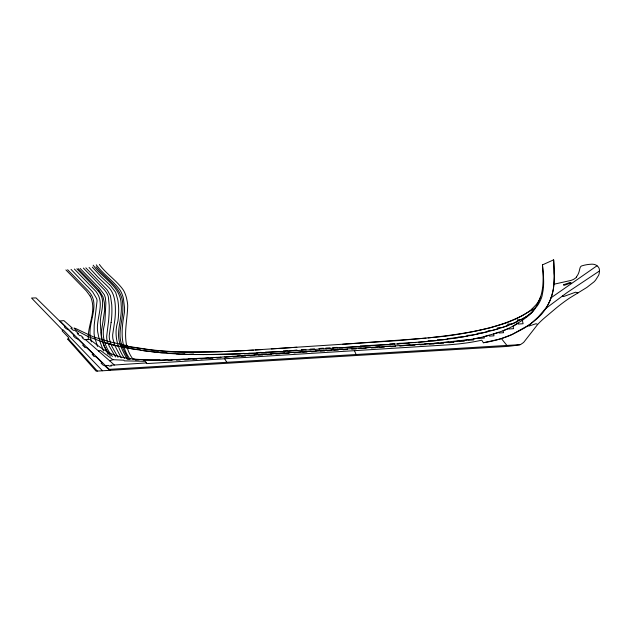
<?xml version="1.0" encoding="UTF-8"?>
<svg xmlns="http://www.w3.org/2000/svg" width="631" height="631" viewBox="0 0 631 631"><rect width="100%" height="100%" fill="white"/><g stroke="black" fill="none" stroke-linecap="round" stroke-linejoin="round"><path stroke-width="0.95" d="M110.275 370.302L59.921 320.974L63.897 320.635L72.376 328.112L70.798 328.238L73.354 330.368L74.75 330.25L78.457 333.499L77.242 333.594L79.751 335.684L80.878 335.597L83.095 337.53L82.069 337.609L84.593 339.715L85.532 339.644L109.676 360.822L112.91 359.686L123.85 360.198L124.283 360.861L145.382 361.334L146.865 363.598L443.617 345.125A232.366 175.718 7.4 0 0 462.862 343.414A160.353 113.998 6.4 0 0 481.776 340.196L483.393 342.743A91.645 61.317 4.7 0 0 501.408 338.563L512.175 334.438L528.1 325.525A104.17 70.491 4.9 0 0 541.8 313.97C551.336 302.683 555.359 287.633 553.994 273.018A245.025 167.373 14.1 0 0 553.632 259.846L542.431 264.886A321.873 211.977 18.7 0 1 543.646 281.442A138.915 94.011 7.9 0 1 543.102 290.315L542.029 296.042A53.99 35.786 2.9 0 1 541.161 298.652L540.452 300.309A88.608 59.59 4.8 0 1 538.164 304.584L537.115 306.067A17.305 11.224 1.4 0 1 535.735 307.502A24.98 16.209 1.9 0 1 534.015 310.121L531.223 312.889A75.255 50.48 3.8 0 1 528.597 314.987L527.674 315.666A60.907 40.447 3.3 0 1 524.897 317.519L512.396 323.821L507.616 324.153L507.955 325.557L502.284 327.489L497.693 327.781L497.954 328.822L492.109 330.478L488.039 330.747L488.236 331.488L482.447 332.892L477.927 333.192L478.117 333.878L472.201 335.124L467.192 335.384L467.39 336.063L462.933 336.859L457.948 337.057L458.122 337.64L447.537 338.602L447.702 339.115L442.292 339.801L437.33 339.793L437.52 340.361M101.283 332.592L104.62 310.413L104.415 302.872L103.034 296.925L98.949 290.063L78.189 268.656M111.095 322.433L109.266 335.337A11.989 6.704 86.2 0 0 109.534 339.517L111.805 346.214L118.021 357.351M570.976 282.972L564.422 285.267L563.554 285.046M563.522 284.77L570.093 282.459L570.976 282.743M549.222 302.344L549.404 301.949M576.418 276.97L577.657 275.077A33.459 22.432 -0.9 0 0 578.816 272.521A28.229 18.875 -1.1 0 0 579.203 271.243L579.999 267.994A8.771 5.782 -3 0 1 580.662 266.716A2.619 1.735 -2.8 0 1 581.758 265.896L583.486 265.399A26.281 17.053 -2.7 0 1 586.018 264.839A30.958 20.018 -2.7 0 1 588.581 264.436L591.791 264.168A6.775 4.464 -3.2 0 1 596.989 265.73L598.188 266.889A9.031 5.939 -3.1 0 1 599.166 268.609L599.332 269.334A19.08 12.581 -2.5 0 1 599.45 270.589L599.371 272.292A25.989 17.179 -2.2 0 1 598.961 274.359L598.835 274.745A14.718 9.678 -2.7 0 1 598.567 275.408L595.759 279.864A30.698 20.342 -1.9 0 1 594.039 281.836L586.775 287.491L569.659 298.013A207.875 114.14 -4 0 0 556.171 308.078L544.103 318.253A138.213 79.159 -2.4 0 0 537.793 324.302L523.762 342.27A9.773 6.042 2.6 0 1 523.351 342.641L521.064 344.218A6.894 4.251 2.6 0 1 520.252 344.621L520.133 344.66A7.217 4.449 2.6 0 1 519.179 344.96L508.341 346.356L96.125 371.154L67.493 338.942L68.645 339.115L97.324 371.075M532.58 311.501L536.531 305.917A85.177 57.035 4.8 0 0 538.606 301.776C544.103 290.347 543.417 277.206 542.455 264.894M532.138 308.811L536.003 304.805A50.133 33.222 2.8 0 0 540.586 296.767M531.27 323.348L538.29 316.912L546.036 307.944A73.062 48.587 3.5 0 0 549.207 302.344M545.563 308.606L566.946 292.666L599.45 270.983M551.092 297.761L597.029 265.754M523.777 328.372L520.401 330.25M522.405 315.555C493.339 330.305 460.078 334.154 428.126 337.964M519.944 330.494L512.325 334.391M98.515 350.954L100.566 350.497L112.91 359.686M483.393 342.743L498.632 339.344A77.692 51.411 4.4 0 0 512.356 334.414M553.947 284.226L570.952 280.424A12.281 8.124 -1.8 0 0 576.592 277.025M427.708 341.505L428.346 341.434L428.141 340.835L433.079 340.882C455.337 338.508 477.58 334.982 499.05 328.53A162.806 117.169 6.2 0 0 514.304 322.993L517.633 321.471L517.27 319.885L522.16 319.546M436.407 340.559L397.349 343.958M427.116 341.537L418.203 342.349M425.972 338.177L342.625 344.242M85.532 339.644L89.807 339.312A143.986 87.875 19.5 0 0 97.939 345.622A68.353 39.146 20.4 0 0 104.912 350.347A30.359 16.824 20.6 0 0 115.205 355.356A50.188 28.261 20.9 0 0 126.579 358.171L127.399 359.291L130.073 359.118L129.734 358.653A77.037 44.178 21.6 0 0 134.884 359.189L135.531 360.08L139.254 359.836L138.994 359.489L143.127 359.694L143.521 360.238L159.974 359.985L160.353 360.53L167.799 359.875L168.193 360.451L172.011 360.214L171.727 359.788L216.607 357.391L216.922 357.903L220.913 357.651L220.598 357.138M415.845 342.601L409.125 342.499L409.338 343.067L398.895 343.327L399.068 343.8L338.815 347.886M255.271 350L261.747 349.574M271.298 348.943L296.838 347.239M240.758 350.883L398.8 340.559L444.137 336.339A410.347 359.347 18.5 0 0 474.93 331.251L489.916 327.907L504.461 323.545A125.829 88.214 5.3 0 0 521.474 316.052L533.234 309.229A17.313 11.232 1.4 0 0 535.735 307.502M253.402 350.126L213.325 352.051A1220.054 775.602 62.2 0 1 179.985 352.098A298.258 200.185 28.9 0 1 150.281 349.976L128.606 346.782A93.459 55.157 22.3 0 1 120.261 345.189L121.397 346.813M212.884 357.643L311.17 351.23L311.43 351.767L315.776 351.491L315.516 350.954L320.067 350.655L320.327 351.199L324.705 350.923L324.444 350.379L326.787 350.229L327.039 350.765L331.283 350.497L331.03 349.96L333.665 349.787L333.917 350.331L338.342 350.047L338.098 349.503L342.736 349.203L342.98 349.748L347.444 349.471L347.2 348.919M105.472 365.601L108.564 365.396L109.337 366.106L111.45 365.941L110.953 365.246L146.424 362.928M307.778 351.459L361.208 348.028L361.445 348.58L365.98 348.296L365.743 347.744L371.075 347.397L371.312 347.957L375.887 347.665L375.658 347.113L379.507 346.861L379.728 347.421L384.334 347.129L384.113 346.569L390.557 346.159L390.77 346.719L395.424 346.427L395.203 345.867M358.518 348.241L434.065 343.39L470.608 339.47A110.409 75.507 5.7 0 0 480.68 337.546L496.455 333.089A135.562 94.768 6 0 0 498.94 332.253L503.183 330.683A81.162 54.298 4.6 0 0 513.106 326.022L521.577 320.785A133.283 92.678 6.4 0 0 523.446 319.515L526.838 316.991A60.915 40.329 3.5 0 0 532.596 311.509M520.189 344.644L109.305 369.356M240.348 350.899L224.336 351.554M222.569 351.609L179.504 351.869A375.059 259.38 32.6 0 1 149.626 349.637L120.253 345.189L121.381 346.782L135.902 349.55L139.577 349.132L140.35 350.221L144.491 350.812L154.855 352.059L158.342 351.822L158.783 352.477L161.859 352.8L166.876 352.619L167.302 353.25L175.868 353.328L176.23 353.881L180.9 354.149L184.694 353.723L185.088 354.338L188.204 354.448L193.496 353.983L193.875 354.559L213.641 354.567L240.222 353.991L240.017 353.644L244.11 353.376L244.386 353.857L247.723 353.746L248.961 353.668L248.685 353.194L257.306 353.131L257.03 352.642L261.187 352.374L261.455 352.863L265.809 352.587L265.548 352.106L283.784 351.428L283.485 350.86L287.736 350.584L288.036 351.151L296.901 350.008L297.177 350.56M205.706 354.598L253.299 353.368L360.538 346.474L360.309 345.946L370.429 345.835L370.247 345.417L389.887 344.455L389.682 343.942L394.343 343.643L394.533 344.124M204.326 354.606L184.749 354.306A396.047 276.812 33.3 0 1 154.634 352.043L143.679 350.686M104.43 365.499L109.762 370.334M140.926 350.3L125.869 347.736M125.372 347.642L119.645 346.435A146.81 89.791 23.6 0 1 105.716 342.925M578.035 292.887L575.59 292.192L563.586 296.546L562.324 295.986M537.667 324.437L536.042 323.719L528.975 326.069L528.1 325.525M84.491 346.892L83.986 346.474A11.39 6.144 21.3 0 1 83.395 345.914L82.629 345.118L83.876 344.889L77.787 338.902M109.676 360.822L114.329 365.026M109.478 284.589L101.126 276.717L92.3 267.11M67.967 329.248L74.482 335.66L73.346 335.866L74.45 337.017A8.944 4.843 21.8 0 0 74.813 337.364A3.833 2.067 21.9 0 0 77.787 338.957M128.614 346.782L127.746 346.048A3.305 1.822 20.2 0 0 126.965 345.607L121.199 344.305A157.466 97.119 24.1 0 1 107.664 341.237L94.185 337.12A35.36 19.861 21.8 0 1 90.249 335.424L75.823 328.585A11.792 6.357 22 0 0 74.008 328.088L76.438 330.273A121.862 73.504 22.2 0 0 88.443 336.702L102.727 342.034A118.226 70.806 22.9 0 0 117.674 346.001M62.698 330.258L31.55 298.045L36.062 297.903L65.379 326.708L64.37 326.913L65.056 327.67A7.028 3.818 22.4 0 0 65.49 328.081A2.824 1.53 22.4 0 0 67.998 329.374M102.474 370.768L63.084 329.824L62.146 330.881L67.998 336.946A4.583 2.445 22.2 0 1 68.645 339.115M65.916 269.926L86.329 290.899L90.13 296.065M99.398 264.492C106.3 274.051 116.688 280.456 123.368 290.094A22.022 12.273 84.6 0 1 126.508 297.958L127.273 301.713A25.461 14.245 84.6 0 1 127.707 305.522C127.415 323.664 120.663 342.751 132.896 359.047M76.887 268.798L98.191 290.907M96.291 264.846C103.2 274.422 113.619 280.827 120.3 290.497A20.855 11.681 84.5 0 1 123.376 298.36L124.544 307.802A30.785 17.431 84.6 0 1 124.441 312.408C121.538 328.104 119.598 345.236 129.947 358.952M96.062 266.732C105.464 279.107 123.061 287.562 122.737 305.309C123.573 315.011 120.276 324.389 120.016 334.02C119.677 343.059 124.212 351.175 128.322 358.897M80.129 268.451L99.54 288.406L104.399 294.874L105.369 297.816L105.85 302.935L104.998 320.154A121.326 78.197 82.9 0 1 104.541 324.35C101.055 335.976 105.03 347.342 112.389 356.436M74.395 269.043L95.928 291.435A31.093 18.37 84.9 0 1 97.221 293.383C105.243 305.538 94.5 320.808 98.191 334.225A21.438 12.115 85.9 0 0 98.586 336.465L100.447 342.956A60.781 33.049 85.1 0 0 101.149 344.873L103.563 350.994M93.175 265.201C102.388 278.342 121.128 286.466 121.144 304.678C122.24 314.419 118.833 323.869 118.565 333.531C118.044 342.688 122.698 350.899 126.87 358.684M89.074 267.473L97.963 277.135L106.331 285.07A54.463 31.779 85.9 0 1 107.578 286.34C114.227 292.098 115.386 301.279 115.386 309.6A46.915 27.512 84.4 0 1 114.582 321.834L112.673 334.69A13.63 7.564 86.2 0 0 112.917 338.981L115.031 345.993L121.231 357.848M71.011 269.366L85.942 284.999A131.65 69.97 78.7 0 0 88.017 286.963L92.662 291.901L96.519 298.4A4.859 2.816 84.2 0 1 97.064 300.813L94.2 325.162L94.082 333.586A15.325 8.787 85.9 0 0 94.768 337.522L97.497 346.466M85.824 267.812L106.805 289.526A44.943 26.21 85.5 0 1 107.507 290.441L110.464 295.813L111.742 304.663A59.219 35.415 84.3 0 1 111.135 322.457M83.387 268.08L104.399 289.842A44.509 26.06 85.5 0 1 105.992 291.932L107.144 293.746A9.544 5.434 84.2 0 1 108.343 296.846L109.21 305.325A73.78 45.006 83.9 0 1 109.21 310.547A85.729 52.957 83.8 0 1 109.084 314.238L108.65 320.083A72.825 44.399 84 0 1 108.169 324.137L106.663 336.402A11.437 6.428 86.2 0 0 106.765 338.602L106.813 339.044A10.041 5.655 86.2 0 0 107.096 340.645L109.108 345.946L115.599 356.949M67.62 269.705L87.299 289.881A29.31 17.487 84.9 0 1 88.908 291.648C100.708 304.544 87.733 322.086 90.351 336.954A7.88 4.591 86.1 0 0 90.564 338.019L91.377 341.892M501.408 338.563L506.922 345.465M110.457 356.16L105.732 348.864A42.592 23.536 85.3 0 1 104.06 345.922L101.954 340.519A15.16 8.582 86.1 0 1 101.315 332.608M212.576 357.651L212.892 358.156L208.932 358.408L208.609 357.903L200.871 358.913L200.548 358.408L196.501 358.645L196.833 359.149L192.92 359.402L192.573 358.858L188.204 359.086L188.543 359.607L184.67 359.851L184.291 359.291L179.969 359.496L180.292 359.978L176.443 360.214L176.057 359.646L159.122 360.001A334.217 217.411 30.9 0 1 150.509 359.899L141.794 359.567A377.717 248.701 32.9 0 1 133.031 359.031M224.778 356.862L225.093 357.375L233.013 356.334L233.32 356.846L237.374 356.586L237.067 356.073L241.279 355.797L241.578 356.31L245.664 356.058L245.364 355.537L249.86 355.229L250.152 355.75L254.269 355.498L253.977 354.977L258.182 354.685L258.473 355.206L262.622 354.945L262.33 354.425L266.661 354.133L266.952 354.654L271.125 354.393L270.841 353.865L275.542 353.549L275.826 354.07L280.038 353.81L279.754 353.281L284.589 352.958L284.873 353.486L289.116 353.218L288.84 352.69L293.683 352.358L293.959 352.895L302.438 351.79L302.714 352.327L307.021 352.059L306.753 351.522M224.636 358.755L226.813 362.328M108.067 354.338L104.328 346.332L101.922 338.303A33.735 18.717 85.8 0 1 100.589 325.951C98.886 315.224 106.623 302.651 99.666 293.036A30.178 17.723 84.9 0 0 98.199 290.891M124.457 358.305C117.145 347.444 113.69 334.138 117.855 321.368A44.769 26.029 84.5 0 0 118.352 317.464L118.675 312.116A39.895 23.079 84.5 0 0 117.831 300.033L115.662 292.287L110.725 285.859A53.753 31.156 85.8 0 0 109.478 284.589M301.673 350.268L301.405 349.748L305.727 349.471L305.988 349.992M310.413 349.708L310.136 349.14L314.49 348.864L314.766 349.424M319.325 349.132L319.01 348.486L323.403 348.202L323.711 348.848M326.061 348.698L325.77 348.083L330.021 347.815L330.305 348.422M332.947 348.257L332.679 347.673L337.12 347.389L337.388 347.965M351.491 348.651L351.735 349.195L356.231 348.911L355.994 348.359M354.441 350.678L356.16 354.59M399.746 345.575L399.959 346.135L410.016 344.912L410.229 345.48L414.953 345.181L414.748 344.613L419.852 344.281L420.049 344.849L424.813 344.55L424.616 343.982L429.112 343.674L429.309 344.242L434.112 343.942L433.923 343.367L438.395 343.004L438.584 343.579L443.427 343.272L443.238 342.696L448.665 342.112L448.846 342.688L453.728 342.381L453.547 341.805L459.139 340.969L459.321 341.552L464.25 341.237L464.014 340.456L468.486 339.786L468.62 340.267L473.597 339.951L473.313 338.965L479.229 337.83L479.371 338.35L484.395 338.027L484.04 336.725L489.262 335.313L489.475 336.11L493.986 335.818L493.513 334.02L498.829 332.253L499.018 333.002L503.577 332.703L503.081 330.723A101.22 68.866 5 0 0 508.657 328.475L508.783 328.988L513.587 328.664L513.035 326.298A87.567 58.833 4.9 0 0 518.035 323.23L518.225 324.058L523.091 323.727L522.082 319.176L527.966 315.579A38.57 25.208 2.6 0 0 533.408 310.523M553.639 259.854L554.357 276.062L553.497 288.249A112.531 76.035 5.6 0 1 549.443 301.957M88.316 339.636C87.567 328.869 92.639 318.797 92.781 308.109A16.359 9.686 84.4 0 0 90.201 295.978M104.446 365.578A1.94 1.025 20.4 0 1 102.656 364.655L101.047 363.125L102.238 362.928L95.967 356.767A2.35 1.254 20.9 0 1 93.609 355.923M93.656 355.908A5.955 3.179 20.8 0 1 92.883 355.19L92.158 354.37L93.309 354.157L86.849 347.807A2.619 1.404 21.4 0 1 84.451 346.908M531.286 323.364A77.14 51.182 4 0 1 523.769 328.365M532.241 308.859A68.479 45.968 3.4 0 1 522.381 315.532"/></g></svg>
